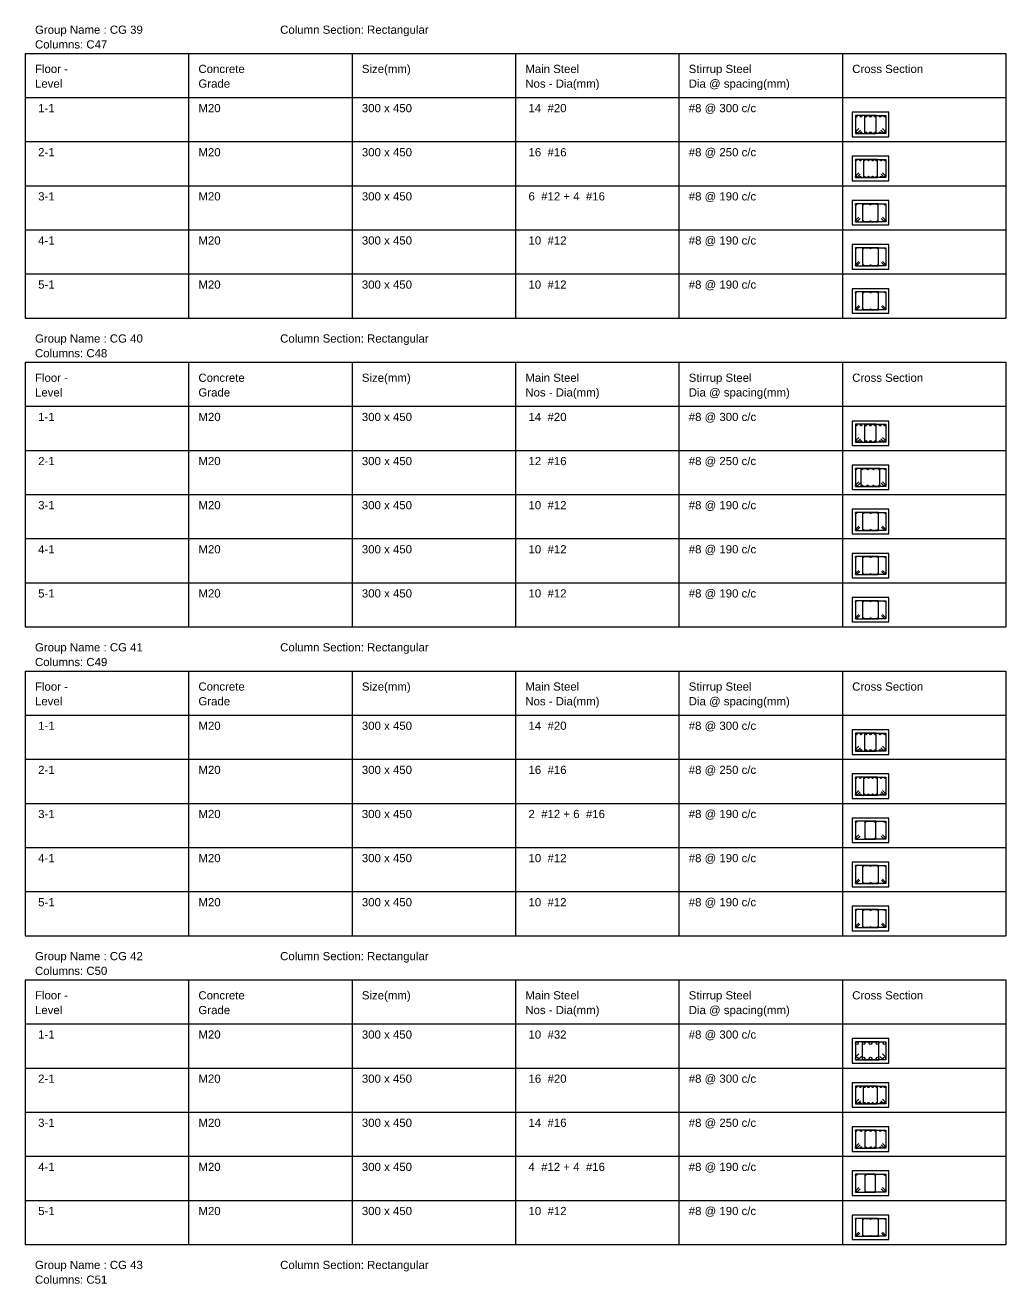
# Model space of a CAD drawing. Extents: x 28 to 264, y -211 to 74.
# Drawn here: x 73.06 to 85.06, y -103.56 to -88.15 of the extents above; entities that cross this region are included whole.
import ezdxf

# ---------------------------------------------------------------- set-up
doc = ezdxf.new("R2010")
doc.units = 0
doc.layers.add('Schedule', color=140, linetype='CONTINUOUS')
doc.styles.add('STRUDS_Arial', font='ARIAL.TTF', dxfattribs={"height": 0.04})

msp = doc.modelspace()

# ---------------------------------------------------------------- linework, layer by layer
at = {"layer": 'Schedule'}
for p, q in [((73.058, -88.5002), (85.058, -88.5002)), ((73.058, -88.5002), (73.058, -91.7402)), ((75.058, -88.5002), (75.058, -91.7402)), ((77.058, -88.5002), (77.058, -91.7402)), ((79.058, -88.5002), (79.058, -91.7402)), ((81.058, -88.5002), (81.058, -91.7402)), ((83.058, -88.5002), (83.058, -91.7402)), ((85.058, -88.5002), (85.058, -91.7402)), ((73.058, -89.0402), (85.058, -89.0402)), ((83.628, -89.2202), (83.178, -89.2202)), ((83.178, -89.2202), (83.178, -89.5202)), ((83.4714, -89.2602), (83.218, -89.2602)), ((83.218, -89.2602), (83.218, -89.4802)), ((83.3347, -89.4802), (83.3347, -89.2602)), ((83.3347, -89.2602), (83.588, -89.2602)), ((83.4714, -89.4802), (83.4714, -89.2602)), ((83.588, -89.2602), (83.588, -89.4802)), ((83.628, -89.5202), (83.628, -89.2202)), ((83.218, -89.4602), (83.258, -89.4202)), ((83.218, -89.4802), (83.4714, -89.4802)), ((83.238, -89.4802), (83.278, -89.4402)), ((83.588, -89.4802), (83.3347, -89.4802)), ((83.568, -89.4802), (83.528, -89.4402)), ((83.588, -89.4602), (83.548, -89.4202)), ((73.058, -89.5802), (85.058, -89.5802)), ((83.178, -89.5202), (83.628, -89.5202)), ((83.628, -89.7602), (83.178, -89.7602)), ((83.178, -89.7602), (83.178, -90.0602)), ((83.4869, -89.8002), (83.218, -89.8002)), ((83.218, -89.8002), (83.218, -90.0202)), ((83.3192, -90.0202), (83.3192, -89.8002)), ((83.3192, -89.8002), (83.588, -89.8002)), ((83.4869, -90.0202), (83.4869, -89.8002)), ((83.588, -89.8002), (83.588, -90.0202)), ((83.628, -90.0602), (83.628, -89.7602)), ((83.218, -90.0042), (83.258, -89.9642)), ((83.588, -90.0042), (83.548, -89.9642)), ((73.058, -90.1202), (85.058, -90.1202)), ((83.178, -90.0602), (83.628, -90.0602)), ((83.218, -90.0202), (83.4869, -90.0202)), ((83.234, -90.0202), (83.274, -89.9802)), ((83.588, -90.0202), (83.3192, -90.0202)), ((83.572, -90.0202), (83.532, -89.9802)), ((83.628, -90.3002), (83.178, -90.3002)), ((83.178, -90.3002), (83.178, -90.6002)), ((83.4945, -90.3402), (83.218, -90.3402)), ((83.218, -90.3402), (83.218, -90.5602)), ((83.3075, -90.5602), (83.3075, -90.3402)), ((83.3075, -90.3402), (83.588, -90.3402)), ((83.4945, -90.5602), (83.4945, -90.3402)), ((83.588, -90.3402), (83.588, -90.5602)), ((83.628, -90.6002), (83.628, -90.3002)), ((83.218, -90.5442), (83.258, -90.5042)), ((83.218, -90.5602), (83.4945, -90.5602)), ((83.234, -90.5602), (83.274, -90.5202)), ((83.588, -90.5602), (83.3075, -90.5602)), ((83.572, -90.5602), (83.532, -90.5202)), ((83.588, -90.5442), (83.548, -90.5042)), ((73.058, -90.6602), (85.058, -90.6602)), ((83.178, -90.6002), (83.628, -90.6002)), ((83.628, -90.8402), (83.178, -90.8402)), ((83.178, -90.8402), (83.178, -91.1402)), ((83.4985, -90.8802), (83.218, -90.8802)), ((83.218, -90.8802), (83.218, -91.1002)), ((83.3075, -91.1002), (83.3075, -90.8802)), ((83.3075, -90.8802), (83.588, -90.8802)), ((83.4985, -91.1002), (83.4985, -90.8802)), ((83.588, -90.8802), (83.588, -91.1002)), ((83.628, -91.1402), (83.628, -90.8402)), ((83.218, -91.0882), (83.258, -91.0482)), ((83.588, -91.0882), (83.548, -91.0482)), ((73.058, -91.2002), (85.058, -91.2002)), ((83.178, -91.1402), (83.628, -91.1402)), ((83.218, -91.1002), (83.4985, -91.1002)), ((83.23, -91.1002), (83.27, -91.0602)), ((83.588, -91.1002), (83.3075, -91.1002)), ((83.576, -91.1002), (83.536, -91.0602)), ((83.628, -91.3802), (83.178, -91.3802)), ((83.178, -91.3802), (83.178, -91.6802)), ((83.4985, -91.4202), (83.218, -91.4202)), ((83.218, -91.4202), (83.218, -91.6402)), ((83.3075, -91.6402), (83.3075, -91.4202)), ((83.3075, -91.4202), (83.588, -91.4202)), ((83.4985, -91.6402), (83.4985, -91.4202)), ((83.588, -91.4202), (83.588, -91.6402)), ((83.628, -91.6802), (83.628, -91.3802)), ((83.218, -91.6282), (83.258, -91.5882)), ((83.218, -91.6402), (83.4985, -91.6402)), ((83.23, -91.6402), (83.27, -91.6002)), ((83.588, -91.6402), (83.3075, -91.6402)), ((83.576, -91.6402), (83.536, -91.6002)), ((83.588, -91.6282), (83.548, -91.5882)), ((73.058, -91.7402), (85.058, -91.7402)), ((83.178, -91.6802), (83.628, -91.6802)), ((73.058, -92.2802), (85.058, -92.2802)), ((73.058, -92.2802), (73.058, -95.5202)), ((75.058, -92.2802), (75.058, -95.5202)), ((77.058, -92.2802), (77.058, -95.5202)), ((79.058, -92.2802), (79.058, -95.5202)), ((81.058, -92.2802), (81.058, -95.5202)), ((83.058, -92.2802), (83.058, -95.5202)), ((85.058, -92.2802), (85.058, -95.5202)), ((73.058, -92.8202), (85.058, -92.8202)), ((83.628, -93.0002), (83.178, -93.0002)), ((83.178, -93.0002), (83.178, -93.3002)), ((83.4714, -93.0402), (83.218, -93.0402)), ((83.218, -93.0402), (83.218, -93.2602)), ((83.3347, -93.2602), (83.3347, -93.0402)), ((83.3347, -93.0402), (83.588, -93.0402)), ((83.4714, -93.2602), (83.4714, -93.0402)), ((83.588, -93.0402), (83.588, -93.2602)), ((83.628, -93.3002), (83.628, -93.0002)), ((83.218, -93.2402), (83.258, -93.2002)), ((83.588, -93.2402), (83.548, -93.2002)), ((73.058, -93.3602), (85.058, -93.3602)), ((83.178, -93.3002), (83.628, -93.3002)), ((83.218, -93.2602), (83.4714, -93.2602)), ((83.238, -93.2602), (83.278, -93.2202)), ((83.588, -93.2602), (83.3347, -93.2602)), ((83.568, -93.2602), (83.528, -93.2202)), ((83.628, -93.5402), (83.178, -93.5402)), ((83.178, -93.5402), (83.178, -93.8402)), ((83.5172, -93.5802), (83.218, -93.5802)), ((83.218, -93.5802), (83.218, -93.8002)), ((83.2888, -93.8002), (83.2888, -93.5802)), ((83.2888, -93.5802), (83.588, -93.5802)), ((83.5172, -93.8002), (83.5172, -93.5802)), ((83.588, -93.5802), (83.588, -93.8002)), ((83.628, -93.8402), (83.628, -93.5402)), ((83.218, -93.7842), (83.258, -93.7442)), ((83.218, -93.8002), (83.5172, -93.8002)), ((83.234, -93.8002), (83.274, -93.7602)), ((83.588, -93.8002), (83.2888, -93.8002)), ((83.572, -93.8002), (83.532, -93.7602)), ((83.588, -93.7842), (83.548, -93.7442)), ((73.058, -93.9002), (85.058, -93.9002)), ((83.178, -93.8402), (83.628, -93.8402)), ((83.628, -94.0802), (83.178, -94.0802)), ((83.178, -94.0802), (83.178, -94.3802)), ((83.4985, -94.1202), (83.218, -94.1202)), ((83.218, -94.1202), (83.218, -94.3402)), ((83.3075, -94.3402), (83.3075, -94.1202)), ((83.3075, -94.1202), (83.588, -94.1202)), ((83.4985, -94.3402), (83.4985, -94.1202)), ((83.588, -94.1202), (83.588, -94.3402)), ((83.628, -94.3802), (83.628, -94.0802)), ((73.058, -94.4402), (85.058, -94.4402)), ((83.178, -94.3802), (83.628, -94.3802)), ((83.218, -94.3282), (83.258, -94.2882)), ((83.218, -94.3402), (83.4985, -94.3402)), ((83.23, -94.3402), (83.27, -94.3002)), ((83.588, -94.3402), (83.3075, -94.3402)), ((83.576, -94.3402), (83.536, -94.3002)), ((83.588, -94.3282), (83.548, -94.2882)), ((83.628, -94.6202), (83.178, -94.6202)), ((83.178, -94.6202), (83.178, -94.9202)), ((83.4985, -94.6602), (83.218, -94.6602)), ((83.218, -94.6602), (83.218, -94.8802)), ((83.3075, -94.8802), (83.3075, -94.6602)), ((83.3075, -94.6602), (83.588, -94.6602)), ((83.4985, -94.8802), (83.4985, -94.6602)), ((83.588, -94.6602), (83.588, -94.8802)), ((83.628, -94.9202), (83.628, -94.6202)), ((83.218, -94.8682), (83.258, -94.8282)), ((83.218, -94.8802), (83.4985, -94.8802)), ((83.23, -94.8802), (83.27, -94.8402)), ((83.588, -94.8802), (83.3075, -94.8802)), ((83.576, -94.8802), (83.536, -94.8402)), ((83.588, -94.8682), (83.548, -94.8282)), ((73.058, -94.9802), (85.058, -94.9802)), ((83.178, -94.9202), (83.628, -94.9202)), ((83.628, -95.1602), (83.178, -95.1602)), ((83.178, -95.1602), (83.178, -95.4602)), ((83.4985, -95.2002), (83.218, -95.2002)), ((83.218, -95.2002), (83.218, -95.4202)), ((83.3075, -95.4202), (83.3075, -95.2002)), ((83.3075, -95.2002), (83.588, -95.2002)), ((83.4985, -95.4202), (83.4985, -95.2002)), ((83.588, -95.2002), (83.588, -95.4202)), ((83.628, -95.4602), (83.628, -95.1602)), ((73.058, -95.5202), (85.058, -95.5202)), ((83.178, -95.4602), (83.628, -95.4602)), ((83.218, -95.4082), (83.258, -95.3682)), ((83.218, -95.4202), (83.4985, -95.4202)), ((83.23, -95.4202), (83.27, -95.3802)), ((83.588, -95.4202), (83.3075, -95.4202)), ((83.576, -95.4202), (83.536, -95.3802)), ((83.588, -95.4082), (83.548, -95.3682)), ((73.058, -96.0602), (85.058, -96.0602)), ((73.058, -96.0602), (73.058, -99.3002)), ((75.058, -96.0602), (75.058, -99.3002)), ((77.058, -96.0602), (77.058, -99.3002)), ((79.058, -96.0602), (79.058, -99.3002)), ((81.058, -96.0602), (81.058, -99.3002)), ((83.058, -96.0602), (83.058, -99.3002)), ((85.058, -96.0602), (85.058, -99.3002)), ((73.058, -96.6002), (85.058, -96.6002)), ((83.628, -96.7802), (83.178, -96.7802)), ((83.178, -96.7802), (83.178, -97.0802)), ((83.4714, -96.8202), (83.218, -96.8202)), ((83.218, -96.8202), (83.218, -97.0402)), ((83.3347, -97.0402), (83.3347, -96.8202)), ((83.3347, -96.8202), (83.588, -96.8202)), ((83.4714, -97.0402), (83.4714, -96.8202)), ((83.588, -96.8202), (83.588, -97.0402)), ((83.628, -97.0802), (83.628, -96.7802)), ((83.218, -97.0202), (83.258, -96.9802)), ((83.218, -97.0402), (83.4714, -97.0402)), ((83.238, -97.0402), (83.278, -97.0002)), ((83.588, -97.0402), (83.3347, -97.0402)), ((83.568, -97.0402), (83.528, -97.0002)), ((83.588, -97.0202), (83.548, -96.9802)), ((73.058, -97.1402), (85.058, -97.1402)), ((83.178, -97.0802), (83.628, -97.0802)), ((83.628, -97.3202), (83.178, -97.3202)), ((83.178, -97.3202), (83.178, -97.6202)), ((83.4869, -97.3602), (83.218, -97.3602)), ((83.218, -97.3602), (83.218, -97.5802)), ((83.3192, -97.5802), (83.3192, -97.3602)), ((83.3192, -97.3602), (83.588, -97.3602)), ((83.4869, -97.5802), (83.4869, -97.3602)), ((83.588, -97.3602), (83.588, -97.5802)), ((83.628, -97.6202), (83.628, -97.3202)), ((83.178, -97.6202), (83.628, -97.6202)), ((83.218, -97.5642), (83.258, -97.5242)), ((83.218, -97.5802), (83.4869, -97.5802)), ((83.234, -97.5802), (83.274, -97.5402)), ((83.588, -97.5802), (83.3192, -97.5802)), ((83.572, -97.5802), (83.532, -97.5402)), ((83.588, -97.5642), (83.548, -97.5242)), ((73.058, -97.6802), (85.058, -97.6802)), ((83.628, -97.8602), (83.178, -97.8602)), ((83.178, -97.8602), (83.178, -98.1602)), ((83.4687, -97.9002), (83.218, -97.9002)), ((83.218, -97.9002), (83.218, -98.1202)), ((83.3354, -98.1202), (83.3354, -97.9002)), ((83.3354, -97.9002), (83.588, -97.9002)), ((83.4687, -98.1202), (83.4687, -97.9002)), ((83.588, -97.9002), (83.588, -98.1202)), ((83.628, -98.1602), (83.628, -97.8602)), ((83.218, -98.1042), (83.258, -98.0642)), ((83.218, -98.1202), (83.4687, -98.1202)), ((83.234, -98.1202), (83.274, -98.0802)), ((83.588, -98.1202), (83.3354, -98.1202)), ((83.572, -98.1202), (83.532, -98.0802)), ((83.588, -98.1042), (83.548, -98.0642)), ((73.058, -98.2202), (85.058, -98.2202)), ((83.178, -98.1602), (83.628, -98.1602)), ((83.628, -98.4002), (83.178, -98.4002)), ((83.178, -98.4002), (83.178, -98.7002)), ((83.4985, -98.4402), (83.218, -98.4402)), ((83.218, -98.4402), (83.218, -98.6602)), ((83.3075, -98.6602), (83.3075, -98.4402)), ((83.3075, -98.4402), (83.588, -98.4402)), ((83.4985, -98.6602), (83.4985, -98.4402)), ((83.588, -98.4402), (83.588, -98.6602)), ((83.628, -98.7002), (83.628, -98.4002)), ((83.178, -98.7002), (83.628, -98.7002)), ((83.218, -98.6482), (83.258, -98.6082)), ((83.218, -98.6602), (83.4985, -98.6602)), ((83.23, -98.6602), (83.27, -98.6202)), ((83.588, -98.6602), (83.3075, -98.6602)), ((83.576, -98.6602), (83.536, -98.6202)), ((83.588, -98.6482), (83.548, -98.6082)), ((73.058, -98.7602), (85.058, -98.7602)), ((83.628, -98.9402), (83.178, -98.9402)), ((83.178, -98.9402), (83.178, -99.2402)), ((83.4985, -98.9802), (83.218, -98.9802)), ((83.218, -98.9802), (83.218, -99.2002)), ((83.3075, -99.2002), (83.3075, -98.9802)), ((83.3075, -98.9802), (83.588, -98.9802)), ((83.4985, -99.2002), (83.4985, -98.9802)), ((83.588, -98.9802), (83.588, -99.2002)), ((83.628, -99.2402), (83.628, -98.9402)), ((83.218, -99.1882), (83.258, -99.1482)), ((83.218, -99.2002), (83.4985, -99.2002)), ((83.23, -99.2002), (83.27, -99.1602)), ((83.588, -99.2002), (83.3075, -99.2002)), ((83.576, -99.2002), (83.536, -99.1602)), ((83.588, -99.1882), (83.548, -99.1482)), ((73.058, -99.3002), (85.058, -99.3002)), ((83.178, -99.2402), (83.628, -99.2402)), ((73.058, -99.8402), (85.058, -99.8402)), ((73.058, -99.8402), (73.058, -103.08)), ((75.058, -99.8402), (75.058, -103.08)), ((77.058, -99.8402), (77.058, -103.08)), ((79.058, -99.8402), (79.058, -103.08)), ((81.058, -99.8402), (81.058, -103.08)), ((83.058, -99.8402), (83.058, -103.08)), ((85.058, -99.8402), (85.058, -103.08)), ((73.058, -100.38), (85.058, -100.38)), ((83.628, -100.56), (83.178, -100.56)), ((83.178, -100.56), (83.178, -100.86)), ((83.5035, -100.6), (83.218, -100.6)), ((83.218, -100.6), (83.218, -100.82)), ((83.3025, -100.82), (83.3025, -100.6)), ((83.3025, -100.6), (83.588, -100.6)), ((83.5035, -100.82), (83.5035, -100.6)), ((83.588, -100.6), (83.588, -100.82)), ((83.628, -100.86), (83.628, -100.56)), ((83.218, -100.788), (83.258, -100.748)), ((83.588, -100.788), (83.548, -100.748)), ((83.178, -100.86), (83.628, -100.86)), ((83.218, -100.82), (83.5035, -100.82)), ((83.25, -100.82), (83.29, -100.78)), ((83.588, -100.82), (83.3025, -100.82)), ((83.556, -100.82), (83.516, -100.78)), ((73.058, -100.92), (85.058, -100.92)), ((83.628, -101.1), (83.178, -101.1)), ((83.178, -101.1), (83.178, -101.4)), ((83.488, -101.14), (83.218, -101.14)), ((83.218, -101.14), (83.218, -101.36)), ((83.318, -101.36), (83.318, -101.14)), ((83.318, -101.14), (83.588, -101.14)), ((83.488, -101.36), (83.488, -101.14)), ((83.588, -101.14), (83.588, -101.36)), ((83.628, -101.4), (83.628, -101.1)), ((83.218, -101.34), (83.258, -101.3)), ((83.218, -101.36), (83.488, -101.36)), ((83.238, -101.36), (83.278, -101.32)), ((83.588, -101.36), (83.318, -101.36)), ((83.568, -101.36), (83.528, -101.32)), ((83.588, -101.34), (83.548, -101.3)), ((73.058, -101.46), (85.058, -101.46)), ((83.178, -101.4), (83.628, -101.4)), ((83.628, -101.64), (83.178, -101.64)), ((83.178, -101.64), (83.178, -101.94)), ((83.47, -101.68), (83.218, -101.68)), ((83.218, -101.68), (83.218, -101.9)), ((83.336, -101.9), (83.336, -101.68)), ((83.336, -101.68), (83.588, -101.68)), ((83.47, -101.9), (83.47, -101.68)), ((83.588, -101.68), (83.588, -101.9)), ((83.628, -101.94), (83.628, -101.64)), ((83.178, -101.94), (83.628, -101.94)), ((83.218, -101.884), (83.258, -101.844)), ((83.218, -101.9), (83.47, -101.9)), ((83.234, -101.9), (83.274, -101.86)), ((83.588, -101.9), (83.336, -101.9)), ((83.572, -101.9), (83.532, -101.86)), ((83.588, -101.884), (83.548, -101.844)), ((73.058, -102), (85.058, -102)), ((83.628, -102.18), (83.178, -102.18)), ((83.178, -102.18), (83.178, -102.48)), ((83.4653, -102.22), (83.218, -102.22)), ((83.218, -102.22), (83.218, -102.44)), ((83.3367, -102.44), (83.3367, -102.22)), ((83.3367, -102.22), (83.588, -102.22)), ((83.4653, -102.44), (83.4653, -102.22)), ((83.588, -102.22), (83.588, -102.44)), ((83.628, -102.48), (83.628, -102.18)), ((83.218, -102.424), (83.258, -102.384)), ((83.218, -102.44), (83.4653, -102.44)), ((83.234, -102.44), (83.274, -102.4)), ((83.588, -102.44), (83.3367, -102.44)), ((83.572, -102.44), (83.532, -102.4)), ((83.588, -102.424), (83.548, -102.384)), ((73.058, -102.54), (85.058, -102.54)), ((83.178, -102.48), (83.628, -102.48)), ((83.628, -102.72), (83.178, -102.72)), ((83.178, -102.72), (83.178, -103.02)), ((83.4985, -102.76), (83.218, -102.76)), ((83.218, -102.76), (83.218, -102.98)), ((83.3075, -102.98), (83.3075, -102.76)), ((83.3075, -102.76), (83.588, -102.76)), ((83.4985, -102.98), (83.4985, -102.76)), ((83.588, -102.76), (83.588, -102.98)), ((83.628, -103.02), (83.628, -102.72)), ((83.178, -103.02), (83.628, -103.02)), ((83.218, -102.968), (83.258, -102.928)), ((83.218, -102.98), (83.4985, -102.98)), ((83.23, -102.98), (83.27, -102.94)), ((83.588, -102.98), (83.3075, -102.98)), ((83.576, -102.98), (83.536, -102.94)), ((83.588, -102.968), (83.548, -102.928)), ((73.058, -103.08), (85.058, -103.08))]:
    msp.add_line(p, q, dxfattribs=at)
for centre, radius in [((83.228, -89.2702), 0.01), ((83.2863, -89.2702), 0.01), ((83.3447, -89.2702), 0.01), ((83.403, -89.2702), 0.01), ((83.4613, -89.2702), 0.01), ((83.5197, -89.2702), 0.01), ((83.578, -89.2702), 0.01), ((83.228, -89.4702), 0.01), ((83.2863, -89.4702), 0.01), ((83.3447, -89.4702), 0.01), ((83.403, -89.4702), 0.01), ((83.4613, -89.4702), 0.01), ((83.5197, -89.4702), 0.01), ((83.578, -89.4702), 0.01), ((83.226, -89.8082), 0.008), ((83.2766, -89.8082), 0.008), ((83.3272, -89.8082), 0.008), ((83.3777, -89.8082), 0.008), ((83.4283, -89.8082), 0.008), ((83.4789, -89.8082), 0.008), ((83.5294, -89.8082), 0.008), ((83.58, -89.8082), 0.008), ((83.226, -90.0122), 0.008), ((83.2766, -90.0122), 0.008), ((83.3272, -90.0122), 0.008), ((83.3777, -90.0122), 0.008), ((83.4283, -90.0122), 0.008), ((83.4789, -90.0122), 0.008), ((83.5294, -90.0122), 0.008), ((83.58, -90.0122), 0.008), ((83.226, -90.3482), 0.008), ((83.3135, -90.3482), 0.006), ((83.401, -90.3482), 0.006), ((83.4885, -90.3482), 0.006), ((83.58, -90.3482), 0.008), ((83.226, -90.5522), 0.008), ((83.3135, -90.5542), 0.006), ((83.401, -90.5542), 0.006), ((83.4885, -90.5542), 0.006), ((83.58, -90.5522), 0.008), ((83.224, -90.8862), 0.006), ((83.3135, -90.8862), 0.006), ((83.403, -90.8862), 0.006), ((83.4925, -90.8862), 0.006), ((83.582, -90.8862), 0.006), ((83.224, -91.0942), 0.006), ((83.3135, -91.0942), 0.006), ((83.403, -91.0942), 0.006), ((83.4925, -91.0942), 0.006), ((83.582, -91.0942), 0.006), ((83.224, -91.4262), 0.006), ((83.3135, -91.4262), 0.006), ((83.403, -91.4262), 0.006), ((83.4925, -91.4262), 0.006), ((83.582, -91.4262), 0.006), ((83.224, -91.6342), 0.006), ((83.3135, -91.6342), 0.006), ((83.403, -91.6342), 0.006), ((83.4925, -91.6342), 0.006), ((83.582, -91.6342), 0.006), ((83.228, -93.0502), 0.01), ((83.2863, -93.0502), 0.01), ((83.3447, -93.0502), 0.01), ((83.403, -93.0502), 0.01), ((83.4613, -93.0502), 0.01), ((83.5197, -93.0502), 0.01), ((83.578, -93.0502), 0.01), ((83.228, -93.2502), 0.01), ((83.2863, -93.2502), 0.01), ((83.3447, -93.2502), 0.01), ((83.403, -93.2502), 0.01), ((83.4613, -93.2502), 0.01), ((83.5197, -93.2502), 0.01), ((83.578, -93.2502), 0.01), ((83.226, -93.5882), 0.008), ((83.2968, -93.5882), 0.008), ((83.3676, -93.5882), 0.008), ((83.4384, -93.5882), 0.008), ((83.5092, -93.5882), 0.008), ((83.58, -93.5882), 0.008), ((83.226, -93.7922), 0.008), ((83.2968, -93.7922), 0.008), ((83.3676, -93.7922), 0.008), ((83.4384, -93.7922), 0.008), ((83.5092, -93.7922), 0.008), ((83.58, -93.7922), 0.008), ((83.224, -94.1262), 0.006), ((83.3135, -94.1262), 0.006), ((83.403, -94.1262), 0.006), ((83.4925, -94.1262), 0.006), ((83.582, -94.1262), 0.006), ((83.224, -94.3342), 0.006), ((83.3135, -94.3342), 0.006), ((83.403, -94.3342), 0.006), ((83.4925, -94.3342), 0.006), ((83.582, -94.3342), 0.006), ((83.224, -94.6662), 0.006), ((83.3135, -94.6662), 0.006), ((83.403, -94.6662), 0.006), ((83.4925, -94.6662), 0.006), ((83.582, -94.6662), 0.006), ((83.224, -94.8742), 0.006), ((83.3135, -94.8742), 0.006), ((83.403, -94.8742), 0.006), ((83.4925, -94.8742), 0.006), ((83.582, -94.8742), 0.006), ((83.224, -95.2062), 0.006), ((83.3135, -95.2062), 0.006), ((83.403, -95.2062), 0.006), ((83.4925, -95.2062), 0.006), ((83.582, -95.2062), 0.006), ((83.224, -95.4142), 0.006), ((83.3135, -95.4142), 0.006), ((83.403, -95.4142), 0.006), ((83.4925, -95.4142), 0.006), ((83.582, -95.4142), 0.006), ((83.228, -96.8302), 0.01), ((83.2863, -96.8302), 0.01), ((83.3447, -96.8302), 0.01), ((83.403, -96.8302), 0.01), ((83.4613, -96.8302), 0.01), ((83.5197, -96.8302), 0.01), ((83.578, -96.8302), 0.01), ((83.228, -97.0302), 0.01), ((83.2863, -97.0302), 0.01), ((83.3447, -97.0302), 0.01), ((83.403, -97.0302), 0.01), ((83.4613, -97.0302), 0.01), ((83.5197, -97.0302), 0.01), ((83.578, -97.0302), 0.01), ((83.226, -97.3682), 0.008), ((83.2766, -97.3682), 0.008), ((83.3272, -97.3682), 0.008), ((83.3777, -97.3682), 0.008), ((83.4283, -97.3682), 0.008), ((83.4789, -97.3682), 0.008), ((83.5294, -97.3682), 0.008), ((83.58, -97.3682), 0.008), ((83.226, -97.5722), 0.008), ((83.2766, -97.5722), 0.008), ((83.3272, -97.5722), 0.008), ((83.3777, -97.5722), 0.008), ((83.4283, -97.5722), 0.008), ((83.4789, -97.5722), 0.008), ((83.5294, -97.5722), 0.008), ((83.58, -97.5722), 0.008), ((83.226, -97.9082), 0.008), ((83.3413, -97.9082), 0.006), ((83.4607, -97.9082), 0.008), ((83.58, -97.9082), 0.008), ((83.226, -98.1122), 0.008), ((83.3413, -98.1142), 0.006), ((83.4607, -98.1122), 0.008), ((83.58, -98.1122), 0.008), ((83.224, -98.4462), 0.006), ((83.3135, -98.4462), 0.006), ((83.403, -98.4462), 0.006), ((83.4925, -98.4462), 0.006), ((83.582, -98.4462), 0.006), ((83.224, -98.6542), 0.006), ((83.3135, -98.6542), 0.006), ((83.403, -98.6542), 0.006), ((83.4925, -98.6542), 0.006), ((83.582, -98.6542), 0.006), ((83.224, -98.9862), 0.006), ((83.3135, -98.9862), 0.006), ((83.403, -98.9862), 0.006), ((83.4925, -98.9862), 0.006), ((83.582, -98.9862), 0.006), ((83.224, -99.1942), 0.006), ((83.3135, -99.1942), 0.006), ((83.403, -99.1942), 0.006), ((83.4925, -99.1942), 0.006), ((83.582, -99.1942), 0.006), ((83.234, -100.616), 0.016), ((83.3185, -100.616), 0.016), ((83.403, -100.616), 0.016), ((83.4875, -100.616), 0.016), ((83.572, -100.616), 0.016), ((83.234, -100.804), 0.016), ((83.3185, -100.804), 0.016), ((83.403, -100.804), 0.016), ((83.4875, -100.804), 0.016), ((83.572, -100.804), 0.016), ((83.228, -101.15), 0.01), ((83.278, -101.15), 0.01), ((83.328, -101.15), 0.01), ((83.378, -101.15), 0.01), ((83.428, -101.15), 0.01), ((83.478, -101.15), 0.01), ((83.528, -101.15), 0.01), ((83.578, -101.15), 0.01), ((83.228, -101.35), 0.01), ((83.278, -101.35), 0.01), ((83.328, -101.35), 0.01), ((83.378, -101.35), 0.01), ((83.428, -101.35), 0.01), ((83.478, -101.35), 0.01), ((83.528, -101.35), 0.01), ((83.578, -101.35), 0.01), ((83.226, -101.688), 0.008), ((83.285, -101.688), 0.008), ((83.344, -101.688), 0.008), ((83.403, -101.688), 0.008), ((83.462, -101.688), 0.008), ((83.521, -101.688), 0.008), ((83.58, -101.688), 0.008), ((83.226, -101.892), 0.008), ((83.285, -101.892), 0.008), ((83.344, -101.892), 0.008), ((83.403, -101.892), 0.008), ((83.462, -101.892), 0.008), ((83.521, -101.892), 0.008), ((83.58, -101.892), 0.008), ((83.226, -102.228), 0.008), ((83.3427, -102.228), 0.006), ((83.4594, -102.228), 0.006), ((83.58, -102.228), 0.008), ((83.226, -102.432), 0.008), ((83.3427, -102.434), 0.006), ((83.4594, -102.434), 0.006), ((83.58, -102.432), 0.008), ((83.224, -102.766), 0.006), ((83.3135, -102.766), 0.006), ((83.403, -102.766), 0.006), ((83.4925, -102.766), 0.006), ((83.582, -102.766), 0.006), ((83.224, -102.974), 0.006), ((83.3135, -102.974), 0.006), ((83.403, -102.974), 0.006), ((83.4925, -102.974), 0.006), ((83.582, -102.974), 0.006)]:
    msp.add_circle(centre, radius, dxfattribs=at)

# ---------------------------------------------------------------- texts
at = {"layer": 'Schedule', "style": 'STRUDS_Arial'}
for s, p in [('Group Name : CG 39', (73.178, -88.2602)), ('Column Section: Rectangular ', (76.178, -88.2602)), ('Columns: C47 ', (73.178, -88.4402)), ('Floor - ', (73.178, -88.7402)), ('Concrete', (75.178, -88.7402)), ('Size(mm)', (77.178, -88.7402)), ('Main Steel', (79.178, -88.7402)), ('Stirrup Steel', (81.178, -88.7402)), ('Cross Section', (83.178, -88.7402)), ('Level', (73.178, -88.9202)), ('Grade', (75.178, -88.9202)), ('Nos - Dia(mm)', (79.178, -88.9202)), ('Dia @ spacing(mm)', (81.178, -88.9202)), (' 1-1', (73.178, -89.2202)), ('M20', (75.178, -89.2202)), ('300 x 450 ', (77.178, -89.2202)), (' 14  #20 ', (79.178, -89.2202)), ('#8 @ 300 c/c', (81.178, -89.2202)), (' 2-1', (73.178, -89.7602)), ('M20', (75.178, -89.7602)), ('300 x 450 ', (77.178, -89.7602)), (' 16  #16 ', (79.178, -89.7602)), ('#8 @ 250 c/c', (81.178, -89.7602)), (' 3-1', (73.178, -90.3002)), ('M20', (75.178, -90.3002)), ('300 x 450 ', (77.178, -90.3002)), (' 6  #12 + 4  #16 ', (79.178, -90.3002)), ('#8 @ 190 c/c', (81.178, -90.3002)), (' 4-1', (73.178, -90.8402)), ('M20', (75.178, -90.8402)), ('300 x 450 ', (77.178, -90.8402)), (' 10  #12 ', (79.178, -90.8402)), ('#8 @ 190 c/c', (81.178, -90.8402)), (' 5-1', (73.178, -91.3802)), ('M20', (75.178, -91.3802)), ('300 x 450 ', (77.178, -91.3802)), (' 10  #12 ', (79.178, -91.3802)), ('#8 @ 190 c/c', (81.178, -91.3802)), ('Group Name : CG 40', (73.178, -92.0402)), ('Column Section: Rectangular ', (76.178, -92.0402)), ('Columns: C48 ', (73.178, -92.2202)), ('Floor - ', (73.178, -92.5202)), ('Concrete', (75.178, -92.5202)), ('Size(mm)', (77.178, -92.5202)), ('Main Steel', (79.178, -92.5202)), ('Stirrup Steel', (81.178, -92.5202)), ('Cross Section', (83.178, -92.5202)), ('Level', (73.178, -92.7002)), ('Grade', (75.178, -92.7002)), ('Nos - Dia(mm)', (79.178, -92.7002)), ('Dia @ spacing(mm)', (81.178, -92.7002)), (' 1-1', (73.178, -93.0002)), ('M20', (75.178, -93.0002)), ('300 x 450 ', (77.178, -93.0002)), (' 14  #20 ', (79.178, -93.0002)), ('#8 @ 300 c/c', (81.178, -93.0002)), (' 2-1', (73.178, -93.5402)), ('M20', (75.178, -93.5402)), ('300 x 450 ', (77.178, -93.5402)), (' 12  #16 ', (79.178, -93.5402)), ('#8 @ 250 c/c', (81.178, -93.5402)), (' 3-1', (73.178, -94.0802)), ('M20', (75.178, -94.0802)), ('300 x 450 ', (77.178, -94.0802)), (' 10  #12 ', (79.178, -94.0802)), ('#8 @ 190 c/c', (81.178, -94.0802)), (' 4-1', (73.178, -94.6202)), ('M20', (75.178, -94.6202)), ('300 x 450 ', (77.178, -94.6202)), (' 10  #12 ', (79.178, -94.6202)), ('#8 @ 190 c/c', (81.178, -94.6202)), ('#8 @ 190 c/c', (81.178, -95.1602)), (' 5-1', (73.178, -95.1602)), ('M20', (75.178, -95.1602)), ('300 x 450 ', (77.178, -95.1602)), (' 10  #12 ', (79.178, -95.1602)), ('Group Name : CG 41', (73.178, -95.8202)), ('Column Section: Rectangular ', (76.178, -95.8202)), ('Columns: C49 ', (73.178, -96.0002)), ('Floor - ', (73.178, -96.3002)), ('Concrete', (75.178, -96.3002)), ('Size(mm)', (77.178, -96.3002)), ('Main Steel', (79.178, -96.3002)), ('Stirrup Steel', (81.178, -96.3002)), ('Cross Section', (83.178, -96.3002)), ('Level', (73.178, -96.4802)), ('Grade', (75.178, -96.4802)), ('Nos - Dia(mm)', (79.178, -96.4802)), ('Dia @ spacing(mm)', (81.178, -96.4802)), (' 1-1', (73.178, -96.7802)), ('M20', (75.178, -96.7802)), ('300 x 450 ', (77.178, -96.7802)), (' 14  #20 ', (79.178, -96.7802)), ('#8 @ 300 c/c', (81.178, -96.7802)), ('#8 @ 250 c/c', (81.178, -97.3202)), (' 2-1', (73.178, -97.3202)), ('M20', (75.178, -97.3202)), ('300 x 450 ', (77.178, -97.3202)), (' 16  #16 ', (79.178, -97.3202)), (' 3-1', (73.178, -97.8602)), ('M20', (75.178, -97.8602)), ('300 x 450 ', (77.178, -97.8602)), (' 2  #12 + 6  #16 ', (79.178, -97.8602)), ('#8 @ 190 c/c', (81.178, -97.8602)), (' 4-1', (73.178, -98.4002)), ('M20', (75.178, -98.4002)), ('300 x 450 ', (77.178, -98.4002)), (' 10  #12 ', (79.178, -98.4002)), ('#8 @ 190 c/c', (81.178, -98.4002)), (' 5-1', (73.178, -98.9402)), ('M20', (75.178, -98.9402)), ('300 x 450 ', (77.178, -98.9402)), (' 10  #12 ', (79.178, -98.9402)), ('#8 @ 190 c/c', (81.178, -98.9402)), ('Group Name : CG 42', (73.178, -99.6002)), ('Column Section: Rectangular ', (76.178, -99.6002)), ('Columns: C50 ', (73.178, -99.7802)), ('Floor - ', (73.178, -100.08)), ('Concrete', (75.178, -100.08)), ('Size(mm)', (77.178, -100.08)), ('Main Steel', (79.178, -100.08)), ('Stirrup Steel', (81.178, -100.08)), ('Cross Section', (83.178, -100.08)), ('Level', (73.178, -100.26)), ('Grade', (75.178, -100.26)), ('Nos - Dia(mm)', (79.178, -100.26)), ('Dia @ spacing(mm)', (81.178, -100.26)), (' 1-1', (73.178, -100.56)), ('M20', (75.178, -100.56)), ('300 x 450 ', (77.178, -100.56)), (' 10  #32 ', (79.178, -100.56)), ('#8 @ 300 c/c', (81.178, -100.56)), (' 2-1', (73.178, -101.1)), ('M20', (75.178, -101.1)), ('300 x 450 ', (77.178, -101.1)), (' 16  #20 ', (79.178, -101.1)), ('#8 @ 300 c/c', (81.178, -101.1)), (' 3-1', (73.178, -101.64)), ('M20', (75.178, -101.64)), ('300 x 450 ', (77.178, -101.64)), (' 14  #16 ', (79.178, -101.64)), ('#8 @ 250 c/c', (81.178, -101.64)), (' 4-1', (73.178, -102.18)), ('M20', (75.178, -102.18)), ('300 x 450 ', (77.178, -102.18)), (' 4  #12 + 4  #16 ', (79.178, -102.18)), ('#8 @ 190 c/c', (81.178, -102.18)), (' 5-1', (73.178, -102.72)), ('M20', (75.178, -102.72)), ('300 x 450 ', (77.178, -102.72)), (' 10  #12 ', (79.178, -102.72)), ('#8 @ 190 c/c', (81.178, -102.72)), ('Group Name : CG 43', (73.178, -103.38)), ('Column Section: Rectangular ', (76.178, -103.38)), ('Columns: C51 ', (73.178, -103.56))]:
    msp.add_text(s, height=0.1, dxfattribs=at).set_placement(p)

doc.saveas('drawing.dxf')
